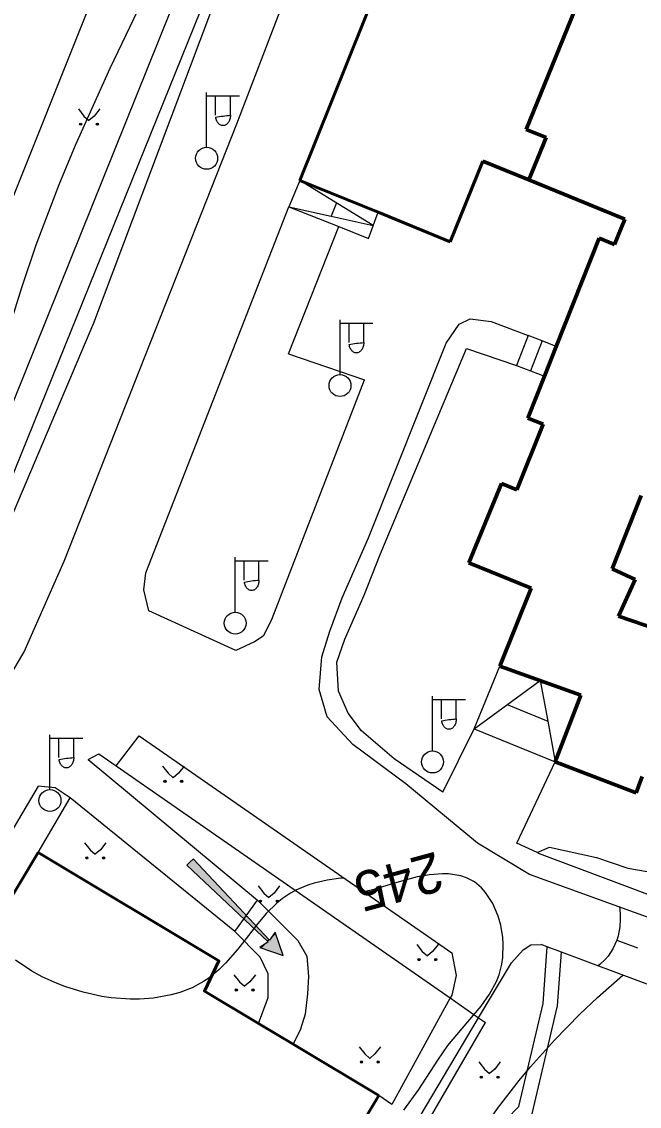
# Model space of a CAD drawing. Extents: x 1000 to 4000, y -5000 to -1000.
# Drawn here: x 1279.8 to 1336, y -4141.5 to -4042.7 of the extents above; entities that cross this region are included whole.
import ezdxf
from ezdxf.enums import TextEntityAlignment as Align

# ---------------------------------------------------------------- set-up
doc = ezdxf.new("R2010")
doc.units = 0
doc.header["$MEASUREMENT"] = 0
for name, color, linetype in [('СЛОЙ_11', 7, 'CONTINUOUS'), ('СЛОЙ_24', 7, 'CONTINUOUS'), ('СЛОЙ_3', 7, 'CONTINUOUS'), ('СЛОЙ_37', 7, 'CONTINUOUS'), ('СЛОЙ_41', 7, 'CONTINUOUS'), ('СЛОЙ_50', 7, 'CONTINUOUS'), ('СЛОЙ_6', 7, 'CONTINUOUS'), ('СЛОЙ_7', 7, 'CONTINUOUS')]:
    doc.layers.add(name, color=color, linetype=linetype)
doc.styles.add('STYLE-CHAR_FAST_FONT', font='CHAR_FAST_FONT.shx')

msp = doc.modelspace()

# ---------------------------------------------------------------- linework, layer by layer
at = {"layer": 'СЛОЙ_11', "color": 253, "linetype": 'Continuous', "lineweight": 0}
for points in [[(1285.821, -4109.898), (1286.793, -4109.358), (1288.381, -4110.461)], [(1288.381, -4110.461), (1318.802, -4131.61)], [(1318.802, -4131.61), (1321.39, -4133.408)], [(1255.005, -4166.234), (1295.993, -4173.678), (1298.687, -4172.986), (1300.622, -4170.706), (1322.015, -4133.843)], [(1321.39, -4133.408), (1322.015, -4133.843)]]:
    msp.add_lwpolyline(points, dxfattribs=at)
at = {"layer": 'СЛОЙ_24', "color": 253, "linetype": 'Continuous', "lineweight": 0}
for p, q in [((1304.069, -4072.923), (1311.002, -4075.297)), ((1285.821, -4109.898), (1301.258, -4122.691)), ((1281.253, -4118.357), (1284.174, -4113.387))]:
    msp.add_line(p, q, dxfattribs=at)
for points in [[(1302.178, -4027.988), (1301.629, -4027.801), (1271.234, -4102.931), (1272.113, -4103.575)], [(1298.388, -4029.051), (1271.87, -4094.879), (1267.93, -4104.606)], [(1276.47, -4106.024), (1279.984, -4100.086), (1283.628, -4091.821), (1299.359, -4051.972), (1307.562, -4030.575), (1306.939, -4030.124)], [(1289.059, -4033.328), (1261.179, -4103.149), (1253.711, -4100.037)], [(1291.086, -4092.882), (1304.111, -4059.527)], [(1304.069, -4072.923), (1308.642, -4061.34)], [(1367.308, -4133.853), (1366.386, -4134.216), (1365.536, -4134.234), (1364.296, -4134.216), (1362.88, -4133.88), (1360.01, -4132.657), (1326.035, -4120.363), (1321.294, -4117.52), (1314.751, -4112.107), (1309.917, -4108.516), (1307.59, -4105.996), (1306.868, -4103.507), (1307.109, -4100.536), (1307.831, -4098.208), (1308.954, -4095.158), (1311.362, -4089.699), (1318.424, -4071.956), (1319.609, -4070.23), (1320.612, -4069.749), (1322.538, -4069.99), (1325.89, -4071.251)], [(1318.126, -4112.849), (1313.691, -4109.815), (1310.72, -4107.28), (1309.516, -4105.674), (1308.633, -4103.667), (1308.473, -4101.018), (1309.195, -4098.931), (1310.961, -4094.917), (1312.405, -4091.224), (1320.27, -4072.438), (1324.831, -4073.979)], [(1302.576, -4097.053), (1311.002, -4075.297)], [(1302.576, -4097.053), (1301.773, -4098.659), (1300.96, -4099.159), (1299.285, -4099.943), (1291.34, -4096.331), (1290.898, -4094.431), (1291.086, -4092.882)], [(1378.294, -4104.551), (1367.597, -4131.6), (1366.88, -4132.317), (1365.787, -4132.59), (1364.717, -4132.59), (1362.939, -4131.998), (1326.937, -4118.494), (1326.726, -4118.368)], [(1318.126, -4112.849), (1320.98, -4107.081)], [(1288.381, -4110.461), (1290.481, -4107.719), (1318.942, -4127.485), (1319.357, -4129.558), (1318.942, -4131.355), (1318.802, -4131.61)], [(1324.881, -4117.508), (1328.36, -4110.093)], [(1284.174, -4113.387), (1282.818, -4112.464), (1281.277, -4112.322), (1259.222, -4149.632), (1254.586, -4157.227), (1255.146, -4158.266), (1256.424, -4158.746), (1257.383, -4158.426), (1261.106, -4152.021)], [(1299.18, -4125.569), (1284.174, -4113.387)], [(1326.726, -4118.368), (1324.881, -4117.508)], [(1316.396, -4190.939), (1303.911, -4183.163), (1302.61, -4174.754), (1318.448, -4148.27), (1325.062, -4141.488), (1327.27, -4132.124), (1327.643, -4126.948)], [(1321.39, -4133.408), (1323.732, -4129.461), (1324.386, -4128.408), (1325.439, -4127.234), (1326.148, -4126.784), (1327.1, -4126.744)], [(1327.643, -4126.948), (1327.1, -4126.744)], [(1328.939, -4127.434), (1327.643, -4126.948)], [(1310.99, -4186.007), (1305.131, -4182.358), (1303.996, -4175.024), (1319.507, -4149.085), (1326.27, -4142.151), (1328.587, -4132.325), (1328.939, -4127.434)], [(1331.858, -4128.529), (1328.939, -4127.434)], [(1337.97, -4130.822), (1331.858, -4128.529)], [(1318.802, -4131.61), (1313.485, -4141.307), (1312.3, -4140.505)], [(1299.629, -4170.075), (1321.39, -4133.408)]]:
    msp.add_lwpolyline(points, dxfattribs=at)
at = {"layer": 'СЛОЙ_3', "color": 253, "linetype": 'Continuous', "lineweight": 0}
for p, q in [((1296.613, -4054.118), (1296.613, -4049.118)), ((1296.613, -4052.118), (1296.613, -4049.118)), ((1296.613, -4049.432), (1299.613, -4049.432)), ((1297.434, -4051.2), (1297.434, -4049.432)), ((1298.776, -4051.2), (1298.776, -4049.432)), ((1308.762, -4074.821), (1308.762, -4069.821)), ((1308.762, -4072.821), (1308.762, -4069.821)), ((1308.762, -4070.135), (1311.762, -4070.135)), ((1309.583, -4071.903), (1309.583, -4070.135)), ((1310.925, -4071.903), (1310.925, -4070.135)), ((1299.216, -4096.464), (1299.216, -4091.464)), ((1299.216, -4094.464), (1299.216, -4091.464)), ((1299.216, -4091.778), (1302.216, -4091.778)), ((1300.037, -4093.546), (1300.037, -4091.778)), ((1301.379, -4093.546), (1301.379, -4091.778)), ((1317.191, -4109.107), (1317.191, -4104.107)), ((1317.191, -4107.107), (1317.191, -4104.107)), ((1317.191, -4104.421), (1320.191, -4104.421)), ((1318.012, -4106.189), (1318.012, -4104.421)), ((1319.354, -4106.189), (1319.354, -4104.421)), ((1282.341, -4112.625), (1282.341, -4107.625)), ((1282.341, -4110.625), (1282.341, -4107.625)), ((1282.341, -4107.939), (1285.341, -4107.939)), ((1283.162, -4109.707), (1283.162, -4107.939)), ((1284.504, -4109.707), (1284.504, -4107.939))]:
    msp.add_line(p, q, dxfattribs=at)
for points in [[(1298.776, -4051.2, -0.035191), (1298.763, -4051.384, -0.036545), (1298.725, -4051.561, -0.03934), (1298.663, -4051.724, -0.0437), (1298.58, -4051.867, -0.049642), (1298.478, -4051.984, -0.056748), (1298.362, -4052.071, -0.0637), (1298.236, -4052.125, -0.068204), (1298.105, -4052.143, -0.068204), (1297.974, -4052.125, -0.0637), (1297.848, -4052.071, -0.056748), (1297.732, -4051.984, -0.049642), (1297.63, -4051.867, -0.0437), (1297.547, -4051.724, -0.03934), (1297.485, -4051.561, -0.036545), (1297.447, -4051.384, -0.035191)], [(1310.925, -4071.903, -0.035191), (1310.912, -4072.087, -0.036545), (1310.874, -4072.264, -0.03934), (1310.812, -4072.427, -0.0437), (1310.729, -4072.57, -0.049642), (1310.627, -4072.687, -0.056748), (1310.511, -4072.774, -0.0637), (1310.385, -4072.828, -0.068204), (1310.254, -4072.846, -0.068204), (1310.123, -4072.828, -0.0637), (1309.997, -4072.774, -0.056748), (1309.881, -4072.687, -0.049642), (1309.779, -4072.57, -0.0437), (1309.696, -4072.427, -0.03934), (1309.634, -4072.264, -0.036545), (1309.596, -4072.087, -0.035191)], [(1301.379, -4093.546, -0.035191), (1301.366, -4093.73, -0.036545), (1301.328, -4093.907, -0.03934), (1301.266, -4094.07, -0.0437), (1301.183, -4094.213, -0.049642), (1301.081, -4094.33, -0.056748), (1300.965, -4094.417, -0.0637), (1300.839, -4094.471, -0.068204), (1300.708, -4094.489, -0.068204), (1300.577, -4094.471, -0.0637), (1300.451, -4094.417, -0.056748), (1300.335, -4094.33, -0.049642), (1300.233, -4094.213, -0.0437), (1300.15, -4094.07, -0.03934), (1300.088, -4093.907, -0.036545), (1300.05, -4093.73, -0.035191)], [(1319.354, -4106.189, -0.035191), (1319.341, -4106.373, -0.036545), (1319.303, -4106.55, -0.03934), (1319.241, -4106.713, -0.0437), (1319.158, -4106.856, -0.049642), (1319.056, -4106.973, -0.056748), (1318.94, -4107.06, -0.0637), (1318.814, -4107.114, -0.068204), (1318.683, -4107.132, -0.068204), (1318.552, -4107.114, -0.0637), (1318.426, -4107.06, -0.056748), (1318.31, -4106.973, -0.049642), (1318.208, -4106.856, -0.0437), (1318.125, -4106.713, -0.03934), (1318.063, -4106.55, -0.036545), (1318.025, -4106.373, -0.035191)], [(1284.504, -4109.707, -0.035191), (1284.491, -4109.891, -0.036545), (1284.453, -4110.068, -0.03934), (1284.391, -4110.231, -0.0437), (1284.308, -4110.374, -0.049642), (1284.206, -4110.491, -0.056748), (1284.09, -4110.578, -0.0637), (1283.964, -4110.632, -0.068204), (1283.833, -4110.65, -0.068204), (1283.702, -4110.632, -0.0637), (1283.576, -4110.578, -0.056748), (1283.46, -4110.491, -0.049642), (1283.358, -4110.374, -0.0437), (1283.275, -4110.231, -0.03934), (1283.213, -4110.068, -0.036545), (1283.175, -4109.891, -0.035191)]]:
    msp.add_lwpolyline(points, format="xyb", close=True, dxfattribs=at)
for centre in [(1296.613, -4055.118), (1308.762, -4075.821), (1299.216, -4097.464), (1317.191, -4110.107), (1282.341, -4113.625)]:
    msp.add_circle(centre, 1, dxfattribs=at)
at = {"layer": 'СЛОЙ_37', "color": 253, "linetype": 'Continuous', "lineweight": 0}
for points in [[(1272.113, -4103.575), (1286.33, -4070.12), (1302.178, -4027.988)], [(1326.726, -4118.368), (1327.838, -4117.865), (1332.129, -4118.818), (1334.989, -4119.771), (1337.611, -4120.248), (1360.015, -4128.826), (1361.683, -4129.064), (1362.637, -4128.826), (1363.113, -4128.587), (1363.828, -4127.872), (1365.02, -4125.738), (1365.923, -4123.985)]]:
    msp.add_lwpolyline(points, dxfattribs=at)
at = {"layer": 'СЛОЙ_41', "color": 253, "linetype": 'Continuous', "lineweight": 0}
for p, q in [((1284.926, -4050.627), (1285.436, -4051.277)), ((1286.876, -4050.627), (1286.366, -4051.277)), ((1285.436, -4051.277), (1285.896, -4051.687)), ((1286.366, -4051.277), (1285.896, -4051.687)), ((1292.606, -4110.484), (1293.116, -4111.134)), ((1293.116, -4111.134), (1293.576, -4111.544)), ((1294.046, -4111.134), (1293.576, -4111.544)), ((1294.556, -4110.484), (1294.046, -4111.134)), ((1285.491, -4117.465), (1286.001, -4118.115)), ((1286.001, -4118.115), (1286.461, -4118.525)), ((1286.931, -4118.115), (1286.461, -4118.525)), ((1287.441, -4117.465), (1286.931, -4118.115)), ((1301.311, -4121.404), (1301.821, -4122.054)), ((1301.821, -4122.054), (1302.281, -4122.464)), ((1302.751, -4122.054), (1302.281, -4122.464)), ((1303.261, -4121.404), (1302.751, -4122.054)), ((1315.749, -4126.726), (1316.259, -4127.376)), ((1317.699, -4126.726), (1317.189, -4127.376)), ((1316.259, -4127.376), (1316.719, -4127.786)), ((1317.189, -4127.376), (1316.719, -4127.786)), ((1299.1, -4129.49), (1299.61, -4130.14)), ((1301.05, -4129.49), (1300.54, -4130.14)), ((1299.61, -4130.14), (1300.07, -4130.55)), ((1300.54, -4130.14), (1300.07, -4130.55)), ((1310.499, -4136.056), (1311.009, -4136.706)), ((1311.009, -4136.706), (1311.469, -4137.116)), ((1311.939, -4136.706), (1311.469, -4137.116)), ((1312.449, -4136.056), (1311.939, -4136.706)), ((1321.414, -4137.438), (1321.924, -4138.088)), ((1323.364, -4137.438), (1322.854, -4138.088)), ((1321.924, -4138.088), (1322.384, -4138.498)), ((1322.854, -4138.088), (1322.384, -4138.498))]:
    msp.add_line(p, q, dxfattribs=at)
for centre in [(1285.14, -4052.015), (1286.661, -4052.015), (1292.82, -4111.872), (1294.341, -4111.872), (1285.705, -4118.853), (1287.226, -4118.853), (1301.525, -4122.792), (1303.046, -4122.792), (1315.963, -4128.114), (1317.484, -4128.114), (1299.314, -4130.878), (1300.835, -4130.878), (1310.713, -4137.444), (1312.234, -4137.444), (1321.628, -4138.826), (1323.149, -4138.826)]:
    msp.add_circle(centre, 0.0976, dxfattribs=at)
for points in [[(1285.044, -4052.034), (1285.042, -4052.015), (1285.044, -4051.996)], [(1285.049, -4052.052), (1285.044, -4051.996), (1285.049, -4051.978)], [(1285.044, -4052.034), (1285.044, -4051.996), (1285.049, -4052.052)], [(1285.058, -4052.069), (1285.049, -4051.978), (1285.058, -4051.961)], [(1285.049, -4052.052), (1285.049, -4051.978), (1285.058, -4052.069)], [(1285.071, -4052.084), (1285.058, -4051.961), (1285.071, -4051.946)], [(1285.058, -4052.069), (1285.058, -4051.961), (1285.071, -4052.084)], [(1285.085, -4052.096), (1285.071, -4051.946), (1285.085, -4051.934)], [(1285.071, -4052.084), (1285.071, -4051.946), (1285.085, -4052.096)], [(1285.102, -4052.105), (1285.085, -4051.934), (1285.102, -4051.925)], [(1285.085, -4052.096), (1285.085, -4051.934), (1285.102, -4052.105)], [(1285.121, -4052.111), (1285.102, -4051.925), (1285.121, -4051.919)], [(1285.102, -4052.105), (1285.102, -4051.925), (1285.121, -4052.111)], [(1285.14, -4052.113), (1285.121, -4051.919), (1285.14, -4051.917)], [(1285.121, -4052.111), (1285.121, -4051.919), (1285.14, -4052.113)], [(1286.565, -4052.034), (1286.563, -4052.015), (1286.565, -4051.996)], [(1286.57, -4052.052), (1286.565, -4051.996), (1286.57, -4051.978)], [(1286.565, -4052.034), (1286.565, -4051.996), (1286.57, -4052.052)], [(1286.579, -4052.069), (1286.57, -4051.978), (1286.579, -4051.961)], [(1286.57, -4052.052), (1286.57, -4051.978), (1286.579, -4052.069)], [(1286.592, -4052.084), (1286.579, -4051.961), (1286.592, -4051.946)], [(1286.579, -4052.069), (1286.579, -4051.961), (1286.592, -4052.084)], [(1286.606, -4052.096), (1286.592, -4051.946), (1286.606, -4051.934)], [(1286.592, -4052.084), (1286.592, -4051.946), (1286.606, -4052.096)], [(1286.623, -4052.105), (1286.606, -4051.934), (1286.623, -4051.925)], [(1286.606, -4052.096), (1286.606, -4051.934), (1286.623, -4052.105)], [(1286.642, -4052.111), (1286.623, -4051.925), (1286.642, -4051.919)], [(1286.623, -4052.105), (1286.623, -4051.925), (1286.642, -4052.111)], [(1286.661, -4052.113), (1286.642, -4051.919), (1286.661, -4051.917)], [(1286.642, -4052.111), (1286.642, -4051.919), (1286.661, -4052.113)], [(1292.724, -4111.891), (1292.722, -4111.872), (1292.724, -4111.853)], [(1292.729, -4111.909), (1292.724, -4111.853), (1292.729, -4111.835)], [(1292.724, -4111.891), (1292.724, -4111.853), (1292.729, -4111.909)], [(1292.738, -4111.926), (1292.729, -4111.835), (1292.738, -4111.818)], [(1292.729, -4111.909), (1292.729, -4111.835), (1292.738, -4111.926)], [(1292.751, -4111.941), (1292.738, -4111.818), (1292.751, -4111.803)], [(1292.738, -4111.926), (1292.738, -4111.818), (1292.751, -4111.941)], [(1292.765, -4111.953), (1292.751, -4111.803), (1292.765, -4111.791)], [(1292.751, -4111.941), (1292.751, -4111.803), (1292.765, -4111.953)], [(1292.782, -4111.962), (1292.765, -4111.791), (1292.782, -4111.782)], [(1292.765, -4111.953), (1292.765, -4111.791), (1292.782, -4111.962)], [(1292.801, -4111.968), (1292.782, -4111.782), (1292.801, -4111.776)], [(1292.782, -4111.962), (1292.782, -4111.782), (1292.801, -4111.968)], [(1292.82, -4111.97), (1292.801, -4111.776), (1292.82, -4111.774)], [(1292.801, -4111.968), (1292.801, -4111.776), (1292.82, -4111.97)], [(1294.245, -4111.891), (1294.243, -4111.872), (1294.245, -4111.853)], [(1294.25, -4111.909), (1294.245, -4111.853), (1294.25, -4111.835)], [(1294.245, -4111.891), (1294.245, -4111.853), (1294.25, -4111.909)], [(1294.259, -4111.926), (1294.25, -4111.835), (1294.259, -4111.818)], [(1294.25, -4111.909), (1294.25, -4111.835), (1294.259, -4111.926)], [(1294.272, -4111.941), (1294.259, -4111.818), (1294.272, -4111.803)], [(1294.259, -4111.926), (1294.259, -4111.818), (1294.272, -4111.941)], [(1294.286, -4111.953), (1294.272, -4111.803), (1294.286, -4111.791)], [(1294.272, -4111.941), (1294.272, -4111.803), (1294.286, -4111.953)], [(1294.303, -4111.962), (1294.286, -4111.791), (1294.303, -4111.782)], [(1294.286, -4111.953), (1294.286, -4111.791), (1294.303, -4111.962)], [(1294.322, -4111.968), (1294.303, -4111.782), (1294.322, -4111.776)], [(1294.303, -4111.962), (1294.303, -4111.782), (1294.322, -4111.968)], [(1294.341, -4111.97), (1294.322, -4111.776), (1294.341, -4111.774)], [(1294.322, -4111.968), (1294.322, -4111.776), (1294.341, -4111.97)], [(1285.609, -4118.872), (1285.607, -4118.853), (1285.609, -4118.834)], [(1285.614, -4118.89), (1285.609, -4118.834), (1285.614, -4118.816)], [(1285.609, -4118.872), (1285.609, -4118.834), (1285.614, -4118.89)], [(1285.623, -4118.907), (1285.614, -4118.816), (1285.623, -4118.799)], [(1285.614, -4118.89), (1285.614, -4118.816), (1285.623, -4118.907)], [(1285.636, -4118.922), (1285.623, -4118.799), (1285.636, -4118.784)], [(1285.623, -4118.907), (1285.623, -4118.799), (1285.636, -4118.922)], [(1285.65, -4118.934), (1285.636, -4118.784), (1285.65, -4118.772)], [(1285.636, -4118.922), (1285.636, -4118.784), (1285.65, -4118.934)], [(1285.667, -4118.943), (1285.65, -4118.772), (1285.667, -4118.763)], [(1285.65, -4118.934), (1285.65, -4118.772), (1285.667, -4118.943)], [(1285.686, -4118.949), (1285.667, -4118.763), (1285.686, -4118.757)], [(1285.667, -4118.943), (1285.667, -4118.763), (1285.686, -4118.949)], [(1285.705, -4118.951), (1285.686, -4118.757), (1285.705, -4118.755)], [(1285.686, -4118.949), (1285.686, -4118.757), (1285.705, -4118.951)], [(1287.13, -4118.872), (1287.128, -4118.853), (1287.13, -4118.834)], [(1287.135, -4118.89), (1287.13, -4118.834), (1287.135, -4118.816)], [(1287.13, -4118.872), (1287.13, -4118.834), (1287.135, -4118.89)], [(1287.144, -4118.907), (1287.135, -4118.816), (1287.144, -4118.799)], [(1287.135, -4118.89), (1287.135, -4118.816), (1287.144, -4118.907)], [(1287.157, -4118.922), (1287.144, -4118.799), (1287.157, -4118.784)], [(1287.144, -4118.907), (1287.144, -4118.799), (1287.157, -4118.922)], [(1287.171, -4118.934), (1287.157, -4118.784), (1287.171, -4118.772)], [(1287.157, -4118.922), (1287.157, -4118.784), (1287.171, -4118.934)], [(1287.188, -4118.943), (1287.171, -4118.772), (1287.188, -4118.763)], [(1287.171, -4118.934), (1287.171, -4118.772), (1287.188, -4118.943)], [(1287.207, -4118.949), (1287.188, -4118.763), (1287.207, -4118.757)], [(1287.188, -4118.943), (1287.188, -4118.763), (1287.207, -4118.949)], [(1287.226, -4118.951), (1287.207, -4118.757), (1287.226, -4118.755)], [(1287.207, -4118.949), (1287.207, -4118.757), (1287.226, -4118.951)], [(1301.429, -4122.811), (1301.427, -4122.792), (1301.429, -4122.773)], [(1301.434, -4122.829), (1301.429, -4122.773), (1301.434, -4122.755)], [(1301.429, -4122.811), (1301.429, -4122.773), (1301.434, -4122.829)], [(1301.443, -4122.846), (1301.434, -4122.755), (1301.443, -4122.738)], [(1301.434, -4122.829), (1301.434, -4122.755), (1301.443, -4122.846)], [(1301.456, -4122.861), (1301.443, -4122.738), (1301.456, -4122.723)], [(1301.443, -4122.846), (1301.443, -4122.738), (1301.456, -4122.861)], [(1301.47, -4122.873), (1301.456, -4122.723), (1301.47, -4122.711)], [(1301.456, -4122.861), (1301.456, -4122.723), (1301.47, -4122.873)], [(1301.487, -4122.882), (1301.47, -4122.711), (1301.487, -4122.702)], [(1301.47, -4122.873), (1301.47, -4122.711), (1301.487, -4122.882)], [(1301.506, -4122.888), (1301.487, -4122.702), (1301.506, -4122.696)], [(1301.487, -4122.882), (1301.487, -4122.702), (1301.506, -4122.888)], [(1301.525, -4122.89), (1301.506, -4122.696), (1301.525, -4122.694)], [(1301.506, -4122.888), (1301.506, -4122.696), (1301.525, -4122.89)], [(1302.95, -4122.811), (1302.948, -4122.792), (1302.95, -4122.773)], [(1302.955, -4122.829), (1302.95, -4122.773), (1302.955, -4122.755)], [(1302.95, -4122.811), (1302.95, -4122.773), (1302.955, -4122.829)], [(1302.964, -4122.846), (1302.955, -4122.755), (1302.964, -4122.738)], [(1302.955, -4122.829), (1302.955, -4122.755), (1302.964, -4122.846)], [(1302.977, -4122.861), (1302.964, -4122.738), (1302.977, -4122.723)], [(1302.964, -4122.846), (1302.964, -4122.738), (1302.977, -4122.861)], [(1302.991, -4122.873), (1302.977, -4122.723), (1302.991, -4122.711)], [(1302.977, -4122.861), (1302.977, -4122.723), (1302.991, -4122.873)], [(1303.008, -4122.882), (1302.991, -4122.711), (1303.008, -4122.702)], [(1302.991, -4122.873), (1302.991, -4122.711), (1303.008, -4122.882)], [(1303.027, -4122.888), (1303.008, -4122.702), (1303.027, -4122.696)], [(1303.008, -4122.882), (1303.008, -4122.702), (1303.027, -4122.888)], [(1303.046, -4122.89), (1303.027, -4122.696), (1303.046, -4122.694)], [(1303.027, -4122.888), (1303.027, -4122.696), (1303.046, -4122.89)], [(1315.872, -4128.151), (1315.867, -4128.095), (1315.872, -4128.077)], [(1315.881, -4128.168), (1315.872, -4128.077), (1315.881, -4128.06)], [(1315.872, -4128.151), (1315.872, -4128.077), (1315.881, -4128.168)], [(1315.894, -4128.183), (1315.881, -4128.06), (1315.894, -4128.045)], [(1315.881, -4128.168), (1315.881, -4128.06), (1315.894, -4128.183)], [(1315.908, -4128.195), (1315.894, -4128.045), (1315.908, -4128.033)], [(1315.894, -4128.183), (1315.894, -4128.045), (1315.908, -4128.195)], [(1315.925, -4128.204), (1315.908, -4128.033), (1315.925, -4128.024)], [(1315.908, -4128.195), (1315.908, -4128.033), (1315.925, -4128.204)], [(1315.944, -4128.21), (1315.925, -4128.024), (1315.944, -4128.018)], [(1315.925, -4128.204), (1315.925, -4128.024), (1315.944, -4128.21)], [(1315.963, -4128.212), (1315.944, -4128.018), (1315.963, -4128.016)], [(1315.944, -4128.21), (1315.944, -4128.018), (1315.963, -4128.212)], [(1317.393, -4128.151), (1317.388, -4128.095), (1317.393, -4128.077)], [(1317.402, -4128.168), (1317.393, -4128.077), (1317.402, -4128.06)], [(1317.393, -4128.151), (1317.393, -4128.077), (1317.402, -4128.168)], [(1317.415, -4128.183), (1317.402, -4128.06), (1317.415, -4128.045)], [(1317.402, -4128.168), (1317.402, -4128.06), (1317.415, -4128.183)], [(1317.429, -4128.195), (1317.415, -4128.045), (1317.429, -4128.033)], [(1317.415, -4128.183), (1317.415, -4128.045), (1317.429, -4128.195)], [(1317.446, -4128.204), (1317.429, -4128.033), (1317.446, -4128.024)], [(1317.429, -4128.195), (1317.429, -4128.033), (1317.446, -4128.204)], [(1317.465, -4128.21), (1317.446, -4128.024), (1317.465, -4128.018)], [(1317.446, -4128.204), (1317.446, -4128.024), (1317.465, -4128.21)], [(1317.484, -4128.212), (1317.465, -4128.018), (1317.484, -4128.016)], [(1317.465, -4128.21), (1317.465, -4128.018), (1317.484, -4128.212)], [(1315.867, -4128.133), (1315.865, -4128.114), (1315.867, -4128.095)], [(1315.867, -4128.133), (1315.867, -4128.095), (1315.872, -4128.151)], [(1317.388, -4128.133), (1317.386, -4128.114), (1317.388, -4128.095)], [(1317.388, -4128.133), (1317.388, -4128.095), (1317.393, -4128.151)], [(1299.218, -4130.897), (1299.216, -4130.878), (1299.218, -4130.859)], [(1299.223, -4130.915), (1299.218, -4130.859), (1299.223, -4130.841)], [(1299.218, -4130.897), (1299.218, -4130.859), (1299.223, -4130.915)], [(1299.232, -4130.932), (1299.223, -4130.841), (1299.232, -4130.824)], [(1299.223, -4130.915), (1299.223, -4130.841), (1299.232, -4130.932)], [(1299.245, -4130.947), (1299.232, -4130.824), (1299.245, -4130.809)], [(1299.232, -4130.932), (1299.232, -4130.824), (1299.245, -4130.947)], [(1299.259, -4130.959), (1299.245, -4130.809), (1299.259, -4130.797)], [(1299.245, -4130.947), (1299.245, -4130.809), (1299.259, -4130.959)], [(1299.276, -4130.968), (1299.259, -4130.797), (1299.276, -4130.788)], [(1299.259, -4130.959), (1299.259, -4130.797), (1299.276, -4130.968)], [(1299.295, -4130.974), (1299.276, -4130.788), (1299.295, -4130.782)], [(1299.276, -4130.968), (1299.276, -4130.788), (1299.295, -4130.974)], [(1299.314, -4130.976), (1299.295, -4130.782), (1299.314, -4130.78)], [(1299.295, -4130.974), (1299.295, -4130.782), (1299.314, -4130.976)], [(1300.739, -4130.897), (1300.737, -4130.878), (1300.739, -4130.859)], [(1300.744, -4130.915), (1300.739, -4130.859), (1300.744, -4130.841)], [(1300.739, -4130.897), (1300.739, -4130.859), (1300.744, -4130.915)], [(1300.753, -4130.932), (1300.744, -4130.841), (1300.753, -4130.824)], [(1300.744, -4130.915), (1300.744, -4130.841), (1300.753, -4130.932)], [(1300.766, -4130.947), (1300.753, -4130.824), (1300.766, -4130.809)], [(1300.753, -4130.932), (1300.753, -4130.824), (1300.766, -4130.947)], [(1300.78, -4130.959), (1300.766, -4130.809), (1300.78, -4130.797)], [(1300.766, -4130.947), (1300.766, -4130.809), (1300.78, -4130.959)], [(1300.797, -4130.968), (1300.78, -4130.797), (1300.797, -4130.788)], [(1300.78, -4130.959), (1300.78, -4130.797), (1300.797, -4130.968)], [(1300.816, -4130.974), (1300.797, -4130.788), (1300.816, -4130.782)], [(1300.797, -4130.968), (1300.797, -4130.788), (1300.816, -4130.974)], [(1300.835, -4130.976), (1300.816, -4130.782), (1300.835, -4130.78)], [(1300.816, -4130.974), (1300.816, -4130.782), (1300.835, -4130.976)], [(1310.617, -4137.463), (1310.615, -4137.444), (1310.617, -4137.425)], [(1310.622, -4137.481), (1310.617, -4137.425), (1310.622, -4137.407)], [(1310.617, -4137.463), (1310.617, -4137.425), (1310.622, -4137.481)], [(1310.631, -4137.498), (1310.622, -4137.407), (1310.631, -4137.39)], [(1310.622, -4137.481), (1310.622, -4137.407), (1310.631, -4137.498)], [(1310.644, -4137.513), (1310.631, -4137.39), (1310.644, -4137.375)], [(1310.631, -4137.498), (1310.631, -4137.39), (1310.644, -4137.513)], [(1310.658, -4137.525), (1310.644, -4137.375), (1310.658, -4137.363)], [(1310.644, -4137.513), (1310.644, -4137.375), (1310.658, -4137.525)], [(1310.675, -4137.534), (1310.658, -4137.363), (1310.675, -4137.354)], [(1310.658, -4137.525), (1310.658, -4137.363), (1310.675, -4137.534)], [(1310.694, -4137.54), (1310.675, -4137.354), (1310.694, -4137.348)], [(1310.675, -4137.534), (1310.675, -4137.354), (1310.694, -4137.54)], [(1310.713, -4137.542), (1310.694, -4137.348), (1310.713, -4137.346)], [(1310.694, -4137.54), (1310.694, -4137.348), (1310.713, -4137.542)], [(1312.138, -4137.463), (1312.136, -4137.444), (1312.138, -4137.425)], [(1312.143, -4137.481), (1312.138, -4137.425), (1312.143, -4137.407)], [(1312.138, -4137.463), (1312.138, -4137.425), (1312.143, -4137.481)], [(1312.152, -4137.498), (1312.143, -4137.407), (1312.152, -4137.39)], [(1312.143, -4137.481), (1312.143, -4137.407), (1312.152, -4137.498)], [(1312.165, -4137.513), (1312.152, -4137.39), (1312.165, -4137.375)], [(1312.152, -4137.498), (1312.152, -4137.39), (1312.165, -4137.513)], [(1312.179, -4137.525), (1312.165, -4137.375), (1312.179, -4137.363)], [(1312.165, -4137.513), (1312.165, -4137.375), (1312.179, -4137.525)], [(1312.196, -4137.534), (1312.179, -4137.363), (1312.196, -4137.354)], [(1312.179, -4137.525), (1312.179, -4137.363), (1312.196, -4137.534)], [(1312.215, -4137.54), (1312.196, -4137.354), (1312.215, -4137.348)], [(1312.196, -4137.534), (1312.196, -4137.354), (1312.215, -4137.54)], [(1312.234, -4137.542), (1312.215, -4137.348), (1312.234, -4137.346)], [(1312.215, -4137.54), (1312.215, -4137.348), (1312.234, -4137.542)], [(1321.532, -4138.845), (1321.53, -4138.826), (1321.532, -4138.807)], [(1321.537, -4138.863), (1321.532, -4138.807), (1321.537, -4138.789)], [(1321.532, -4138.845), (1321.532, -4138.807), (1321.537, -4138.863)], [(1321.546, -4138.88), (1321.537, -4138.789), (1321.546, -4138.772)], [(1321.537, -4138.863), (1321.537, -4138.789), (1321.546, -4138.88)], [(1321.559, -4138.895), (1321.546, -4138.772), (1321.559, -4138.757)], [(1321.546, -4138.88), (1321.546, -4138.772), (1321.559, -4138.895)], [(1321.573, -4138.907), (1321.559, -4138.757), (1321.573, -4138.745)], [(1321.559, -4138.895), (1321.559, -4138.757), (1321.573, -4138.907)], [(1321.59, -4138.916), (1321.573, -4138.745), (1321.59, -4138.736)], [(1321.573, -4138.907), (1321.573, -4138.745), (1321.59, -4138.916)], [(1321.609, -4138.922), (1321.59, -4138.736), (1321.609, -4138.73)], [(1321.59, -4138.916), (1321.59, -4138.736), (1321.609, -4138.922)], [(1321.628, -4138.924), (1321.609, -4138.73), (1321.628, -4138.728)], [(1321.609, -4138.922), (1321.609, -4138.73), (1321.628, -4138.924)], [(1323.053, -4138.845), (1323.051, -4138.826), (1323.053, -4138.807)], [(1323.058, -4138.863), (1323.053, -4138.807), (1323.058, -4138.789)], [(1323.053, -4138.845), (1323.053, -4138.807), (1323.058, -4138.863)], [(1323.067, -4138.88), (1323.058, -4138.789), (1323.067, -4138.772)], [(1323.058, -4138.863), (1323.058, -4138.789), (1323.067, -4138.88)], [(1323.08, -4138.895), (1323.067, -4138.772), (1323.08, -4138.757)], [(1323.067, -4138.88), (1323.067, -4138.772), (1323.08, -4138.895)], [(1323.094, -4138.907), (1323.08, -4138.757), (1323.094, -4138.745)], [(1323.08, -4138.895), (1323.08, -4138.757), (1323.094, -4138.907)], [(1323.111, -4138.916), (1323.094, -4138.745), (1323.111, -4138.736)], [(1323.094, -4138.907), (1323.094, -4138.745), (1323.111, -4138.916)], [(1323.13, -4138.922), (1323.111, -4138.736), (1323.13, -4138.73)], [(1323.111, -4138.916), (1323.111, -4138.736), (1323.13, -4138.922)], [(1323.149, -4138.924), (1323.13, -4138.73), (1323.149, -4138.728)], [(1323.13, -4138.922), (1323.13, -4138.73), (1323.149, -4138.924)]]:
    msp.add_solid(points, dxfattribs=at)
at = {"layer": 'СЛОЙ_41', "color": 253, "linetype": 'Continuous', "lineweight": 0, "extrusion": (0, 0, -1)}
for points in [[(-1285.14, -4052.113), (-1285.14, -4051.917), (-1285.159, -4052.111)], [(-1285.159, -4052.111), (-1285.14, -4051.917), (-1285.159, -4051.919)], [(-1285.159, -4052.111), (-1285.159, -4051.919), (-1285.177, -4052.105)], [(-1285.177, -4052.105), (-1285.159, -4051.919), (-1285.177, -4051.925)], [(-1285.177, -4052.105), (-1285.177, -4051.925), (-1285.194, -4052.096)], [(-1285.194, -4052.096), (-1285.177, -4051.925), (-1285.194, -4051.934)], [(-1285.194, -4052.096), (-1285.194, -4051.934), (-1285.209, -4052.084)], [(-1285.209, -4052.084), (-1285.194, -4051.934), (-1285.209, -4051.946)], [(-1285.209, -4052.084), (-1285.209, -4051.946), (-1285.221, -4052.069)], [(-1285.221, -4052.069), (-1285.209, -4051.946), (-1285.221, -4051.961)], [(-1285.221, -4052.069), (-1285.221, -4051.961), (-1285.23, -4052.052)], [(-1285.23, -4052.052), (-1285.221, -4051.961), (-1285.23, -4051.978)], [(-1285.23, -4052.052), (-1285.23, -4051.978), (-1285.235, -4052.034)], [(-1285.235, -4052.034), (-1285.23, -4051.978), (-1285.235, -4051.996)], [(-1285.235, -4052.034), (-1285.235, -4051.996), (-1285.237, -4052.015)], [(-1286.661, -4052.113), (-1286.661, -4051.917), (-1286.68, -4052.111)], [(-1286.68, -4052.111), (-1286.661, -4051.917), (-1286.68, -4051.919)], [(-1286.68, -4052.111), (-1286.68, -4051.919), (-1286.698, -4052.105)], [(-1286.698, -4052.105), (-1286.68, -4051.919), (-1286.698, -4051.925)], [(-1286.698, -4052.105), (-1286.698, -4051.925), (-1286.715, -4052.096)], [(-1286.715, -4052.096), (-1286.698, -4051.925), (-1286.715, -4051.934)], [(-1286.715, -4052.096), (-1286.715, -4051.934), (-1286.73, -4052.084)], [(-1286.73, -4052.084), (-1286.715, -4051.934), (-1286.73, -4051.946)], [(-1286.73, -4052.084), (-1286.73, -4051.946), (-1286.742, -4052.069)], [(-1286.742, -4052.069), (-1286.73, -4051.946), (-1286.742, -4051.961)], [(-1286.742, -4052.069), (-1286.742, -4051.961), (-1286.751, -4052.052)], [(-1286.751, -4052.052), (-1286.742, -4051.961), (-1286.751, -4051.978)], [(-1286.751, -4052.052), (-1286.751, -4051.978), (-1286.756, -4052.034)], [(-1286.756, -4052.034), (-1286.751, -4051.978), (-1286.756, -4051.996)], [(-1286.756, -4052.034), (-1286.756, -4051.996), (-1286.758, -4052.015)], [(-1292.82, -4111.97), (-1292.82, -4111.774), (-1292.839, -4111.968)], [(-1292.839, -4111.968), (-1292.82, -4111.774), (-1292.839, -4111.776)], [(-1292.839, -4111.968), (-1292.839, -4111.776), (-1292.857, -4111.962)], [(-1292.857, -4111.962), (-1292.839, -4111.776), (-1292.857, -4111.782)], [(-1292.857, -4111.962), (-1292.857, -4111.782), (-1292.874, -4111.953)], [(-1292.874, -4111.953), (-1292.857, -4111.782), (-1292.874, -4111.791)], [(-1292.874, -4111.953), (-1292.874, -4111.791), (-1292.889, -4111.941)], [(-1292.889, -4111.941), (-1292.874, -4111.791), (-1292.889, -4111.803)], [(-1292.889, -4111.941), (-1292.889, -4111.803), (-1292.901, -4111.926)], [(-1292.901, -4111.926), (-1292.889, -4111.803), (-1292.901, -4111.818)], [(-1292.901, -4111.926), (-1292.901, -4111.818), (-1292.91, -4111.909)], [(-1292.91, -4111.909), (-1292.901, -4111.818), (-1292.91, -4111.835)], [(-1292.91, -4111.909), (-1292.91, -4111.835), (-1292.915, -4111.891)], [(-1292.915, -4111.891), (-1292.91, -4111.835), (-1292.915, -4111.853)], [(-1292.915, -4111.891), (-1292.915, -4111.853), (-1292.917, -4111.872)], [(-1294.341, -4111.97), (-1294.341, -4111.774), (-1294.36, -4111.968)], [(-1294.36, -4111.968), (-1294.341, -4111.774), (-1294.36, -4111.776)], [(-1294.36, -4111.968), (-1294.36, -4111.776), (-1294.378, -4111.962)], [(-1294.378, -4111.962), (-1294.36, -4111.776), (-1294.378, -4111.782)], [(-1294.378, -4111.962), (-1294.378, -4111.782), (-1294.395, -4111.953)], [(-1294.395, -4111.953), (-1294.378, -4111.782), (-1294.395, -4111.791)], [(-1294.395, -4111.953), (-1294.395, -4111.791), (-1294.41, -4111.941)], [(-1294.41, -4111.941), (-1294.395, -4111.791), (-1294.41, -4111.803)], [(-1294.41, -4111.941), (-1294.41, -4111.803), (-1294.422, -4111.926)], [(-1294.422, -4111.926), (-1294.41, -4111.803), (-1294.422, -4111.818)], [(-1294.422, -4111.926), (-1294.422, -4111.818), (-1294.431, -4111.909)], [(-1294.431, -4111.909), (-1294.422, -4111.818), (-1294.431, -4111.835)], [(-1294.431, -4111.909), (-1294.431, -4111.835), (-1294.436, -4111.891)], [(-1294.436, -4111.891), (-1294.431, -4111.835), (-1294.436, -4111.853)], [(-1294.436, -4111.891), (-1294.436, -4111.853), (-1294.438, -4111.872)], [(-1285.705, -4118.951), (-1285.705, -4118.755), (-1285.724, -4118.949)], [(-1285.724, -4118.949), (-1285.705, -4118.755), (-1285.724, -4118.757)], [(-1285.724, -4118.949), (-1285.724, -4118.757), (-1285.742, -4118.943)], [(-1285.742, -4118.943), (-1285.724, -4118.757), (-1285.742, -4118.763)], [(-1285.742, -4118.943), (-1285.742, -4118.763), (-1285.759, -4118.934)], [(-1285.759, -4118.934), (-1285.742, -4118.763), (-1285.759, -4118.772)], [(-1285.759, -4118.934), (-1285.759, -4118.772), (-1285.774, -4118.922)], [(-1285.774, -4118.922), (-1285.759, -4118.772), (-1285.774, -4118.784)], [(-1285.774, -4118.922), (-1285.774, -4118.784), (-1285.786, -4118.907)], [(-1285.786, -4118.907), (-1285.774, -4118.784), (-1285.786, -4118.799)], [(-1285.786, -4118.907), (-1285.786, -4118.799), (-1285.795, -4118.89)], [(-1285.795, -4118.89), (-1285.786, -4118.799), (-1285.795, -4118.816)], [(-1285.795, -4118.89), (-1285.795, -4118.816), (-1285.8, -4118.872)], [(-1285.8, -4118.872), (-1285.795, -4118.816), (-1285.8, -4118.834)], [(-1285.8, -4118.872), (-1285.8, -4118.834), (-1285.802, -4118.853)], [(-1287.226, -4118.951), (-1287.226, -4118.755), (-1287.245, -4118.949)], [(-1287.245, -4118.949), (-1287.226, -4118.755), (-1287.245, -4118.757)], [(-1287.245, -4118.949), (-1287.245, -4118.757), (-1287.263, -4118.943)], [(-1287.263, -4118.943), (-1287.245, -4118.757), (-1287.263, -4118.763)], [(-1287.263, -4118.943), (-1287.263, -4118.763), (-1287.28, -4118.934)], [(-1287.28, -4118.934), (-1287.263, -4118.763), (-1287.28, -4118.772)], [(-1287.28, -4118.934), (-1287.28, -4118.772), (-1287.295, -4118.922)], [(-1287.295, -4118.922), (-1287.28, -4118.772), (-1287.295, -4118.784)], [(-1287.295, -4118.922), (-1287.295, -4118.784), (-1287.307, -4118.907)], [(-1287.307, -4118.907), (-1287.295, -4118.784), (-1287.307, -4118.799)], [(-1287.307, -4118.907), (-1287.307, -4118.799), (-1287.316, -4118.89)], [(-1287.316, -4118.89), (-1287.307, -4118.799), (-1287.316, -4118.816)], [(-1287.316, -4118.89), (-1287.316, -4118.816), (-1287.321, -4118.872)], [(-1287.321, -4118.872), (-1287.316, -4118.816), (-1287.321, -4118.834)], [(-1287.321, -4118.872), (-1287.321, -4118.834), (-1287.323, -4118.853)], [(-1301.525, -4122.89), (-1301.525, -4122.694), (-1301.544, -4122.888)], [(-1301.544, -4122.888), (-1301.525, -4122.694), (-1301.544, -4122.696)], [(-1301.544, -4122.888), (-1301.544, -4122.696), (-1301.562, -4122.882)], [(-1301.562, -4122.882), (-1301.544, -4122.696), (-1301.562, -4122.702)], [(-1301.562, -4122.882), (-1301.562, -4122.702), (-1301.579, -4122.873)], [(-1301.579, -4122.873), (-1301.562, -4122.702), (-1301.579, -4122.711)], [(-1301.579, -4122.873), (-1301.579, -4122.711), (-1301.594, -4122.861)], [(-1301.594, -4122.861), (-1301.579, -4122.711), (-1301.594, -4122.723)], [(-1301.594, -4122.861), (-1301.594, -4122.723), (-1301.606, -4122.846)], [(-1301.606, -4122.846), (-1301.594, -4122.723), (-1301.606, -4122.738)], [(-1301.606, -4122.846), (-1301.606, -4122.738), (-1301.615, -4122.829)], [(-1301.615, -4122.829), (-1301.606, -4122.738), (-1301.615, -4122.755)], [(-1301.615, -4122.829), (-1301.615, -4122.755), (-1301.62, -4122.811)], [(-1301.62, -4122.811), (-1301.615, -4122.755), (-1301.62, -4122.773)], [(-1301.62, -4122.811), (-1301.62, -4122.773), (-1301.622, -4122.792)], [(-1303.046, -4122.89), (-1303.046, -4122.694), (-1303.065, -4122.888)], [(-1303.065, -4122.888), (-1303.046, -4122.694), (-1303.065, -4122.696)], [(-1303.065, -4122.888), (-1303.065, -4122.696), (-1303.083, -4122.882)], [(-1303.083, -4122.882), (-1303.065, -4122.696), (-1303.083, -4122.702)], [(-1303.083, -4122.882), (-1303.083, -4122.702), (-1303.1, -4122.873)], [(-1303.1, -4122.873), (-1303.083, -4122.702), (-1303.1, -4122.711)], [(-1303.1, -4122.873), (-1303.1, -4122.711), (-1303.115, -4122.861)], [(-1303.115, -4122.861), (-1303.1, -4122.711), (-1303.115, -4122.723)], [(-1303.115, -4122.861), (-1303.115, -4122.723), (-1303.127, -4122.846)], [(-1303.127, -4122.846), (-1303.115, -4122.723), (-1303.127, -4122.738)], [(-1303.127, -4122.846), (-1303.127, -4122.738), (-1303.136, -4122.829)], [(-1303.136, -4122.829), (-1303.127, -4122.738), (-1303.136, -4122.755)], [(-1303.136, -4122.829), (-1303.136, -4122.755), (-1303.141, -4122.811)], [(-1303.141, -4122.811), (-1303.136, -4122.755), (-1303.141, -4122.773)], [(-1303.141, -4122.811), (-1303.141, -4122.773), (-1303.143, -4122.792)], [(-1315.963, -4128.212), (-1315.963, -4128.016), (-1315.982, -4128.21)], [(-1315.982, -4128.21), (-1315.963, -4128.016), (-1315.982, -4128.018)], [(-1315.982, -4128.21), (-1315.982, -4128.018), (-1316, -4128.204)], [(-1316, -4128.204), (-1315.982, -4128.018), (-1316, -4128.024)], [(-1316, -4128.204), (-1316, -4128.024), (-1316.017, -4128.195)], [(-1316.017, -4128.195), (-1316, -4128.024), (-1316.017, -4128.033)], [(-1316.017, -4128.195), (-1316.017, -4128.033), (-1316.032, -4128.183)], [(-1316.032, -4128.183), (-1316.017, -4128.033), (-1316.032, -4128.045)], [(-1316.032, -4128.183), (-1316.032, -4128.045), (-1316.044, -4128.168)], [(-1316.044, -4128.168), (-1316.032, -4128.045), (-1316.044, -4128.06)], [(-1316.044, -4128.168), (-1316.044, -4128.06), (-1316.053, -4128.151)], [(-1316.053, -4128.151), (-1316.044, -4128.06), (-1316.053, -4128.077)], [(-1316.053, -4128.151), (-1316.053, -4128.077), (-1316.058, -4128.133)], [(-1316.058, -4128.133), (-1316.053, -4128.077), (-1316.058, -4128.095)], [(-1317.484, -4128.212), (-1317.484, -4128.016), (-1317.503, -4128.21)], [(-1317.503, -4128.21), (-1317.484, -4128.016), (-1317.503, -4128.018)], [(-1317.503, -4128.21), (-1317.503, -4128.018), (-1317.521, -4128.204)], [(-1317.521, -4128.204), (-1317.503, -4128.018), (-1317.521, -4128.024)], [(-1317.521, -4128.204), (-1317.521, -4128.024), (-1317.538, -4128.195)], [(-1317.538, -4128.195), (-1317.521, -4128.024), (-1317.538, -4128.033)], [(-1317.538, -4128.195), (-1317.538, -4128.033), (-1317.553, -4128.183)], [(-1317.553, -4128.183), (-1317.538, -4128.033), (-1317.553, -4128.045)], [(-1317.553, -4128.183), (-1317.553, -4128.045), (-1317.565, -4128.168)], [(-1317.565, -4128.168), (-1317.553, -4128.045), (-1317.565, -4128.06)], [(-1317.565, -4128.168), (-1317.565, -4128.06), (-1317.574, -4128.151)], [(-1317.574, -4128.151), (-1317.565, -4128.06), (-1317.574, -4128.077)], [(-1317.574, -4128.151), (-1317.574, -4128.077), (-1317.579, -4128.133)], [(-1317.579, -4128.133), (-1317.574, -4128.077), (-1317.579, -4128.095)], [(-1316.058, -4128.133), (-1316.058, -4128.095), (-1316.06, -4128.114)], [(-1317.579, -4128.133), (-1317.579, -4128.095), (-1317.581, -4128.114)], [(-1299.314, -4130.976), (-1299.314, -4130.78), (-1299.333, -4130.974)], [(-1299.333, -4130.974), (-1299.314, -4130.78), (-1299.333, -4130.782)], [(-1299.333, -4130.974), (-1299.333, -4130.782), (-1299.351, -4130.968)], [(-1299.351, -4130.968), (-1299.333, -4130.782), (-1299.351, -4130.788)], [(-1299.351, -4130.968), (-1299.351, -4130.788), (-1299.368, -4130.959)], [(-1299.368, -4130.959), (-1299.351, -4130.788), (-1299.368, -4130.797)], [(-1299.368, -4130.959), (-1299.368, -4130.797), (-1299.383, -4130.947)], [(-1299.383, -4130.947), (-1299.368, -4130.797), (-1299.383, -4130.809)], [(-1299.383, -4130.947), (-1299.383, -4130.809), (-1299.395, -4130.932)], [(-1299.395, -4130.932), (-1299.383, -4130.809), (-1299.395, -4130.824)], [(-1299.395, -4130.932), (-1299.395, -4130.824), (-1299.404, -4130.915)], [(-1299.404, -4130.915), (-1299.395, -4130.824), (-1299.404, -4130.841)], [(-1299.404, -4130.915), (-1299.404, -4130.841), (-1299.409, -4130.897)], [(-1299.409, -4130.897), (-1299.404, -4130.841), (-1299.409, -4130.859)], [(-1299.409, -4130.897), (-1299.409, -4130.859), (-1299.411, -4130.878)], [(-1300.835, -4130.976), (-1300.835, -4130.78), (-1300.854, -4130.974)], [(-1300.854, -4130.974), (-1300.835, -4130.78), (-1300.854, -4130.782)], [(-1300.854, -4130.974), (-1300.854, -4130.782), (-1300.872, -4130.968)], [(-1300.872, -4130.968), (-1300.854, -4130.782), (-1300.872, -4130.788)], [(-1300.872, -4130.968), (-1300.872, -4130.788), (-1300.889, -4130.959)], [(-1300.889, -4130.959), (-1300.872, -4130.788), (-1300.889, -4130.797)], [(-1300.889, -4130.959), (-1300.889, -4130.797), (-1300.904, -4130.947)], [(-1300.904, -4130.947), (-1300.889, -4130.797), (-1300.904, -4130.809)], [(-1300.904, -4130.947), (-1300.904, -4130.809), (-1300.916, -4130.932)], [(-1300.916, -4130.932), (-1300.904, -4130.809), (-1300.916, -4130.824)], [(-1300.916, -4130.932), (-1300.916, -4130.824), (-1300.925, -4130.915)], [(-1300.925, -4130.915), (-1300.916, -4130.824), (-1300.925, -4130.841)], [(-1300.925, -4130.915), (-1300.925, -4130.841), (-1300.93, -4130.897)], [(-1300.93, -4130.897), (-1300.925, -4130.841), (-1300.93, -4130.859)], [(-1300.93, -4130.897), (-1300.93, -4130.859), (-1300.932, -4130.878)], [(-1310.713, -4137.542), (-1310.713, -4137.346), (-1310.732, -4137.54)], [(-1310.732, -4137.54), (-1310.713, -4137.346), (-1310.732, -4137.348)], [(-1310.732, -4137.54), (-1310.732, -4137.348), (-1310.75, -4137.534)], [(-1310.75, -4137.534), (-1310.732, -4137.348), (-1310.75, -4137.354)], [(-1310.75, -4137.534), (-1310.75, -4137.354), (-1310.767, -4137.525)], [(-1310.767, -4137.525), (-1310.75, -4137.354), (-1310.767, -4137.363)], [(-1310.767, -4137.525), (-1310.767, -4137.363), (-1310.782, -4137.513)], [(-1310.782, -4137.513), (-1310.767, -4137.363), (-1310.782, -4137.375)], [(-1310.782, -4137.513), (-1310.782, -4137.375), (-1310.794, -4137.498)], [(-1310.794, -4137.498), (-1310.782, -4137.375), (-1310.794, -4137.39)], [(-1310.794, -4137.498), (-1310.794, -4137.39), (-1310.803, -4137.481)], [(-1310.803, -4137.481), (-1310.794, -4137.39), (-1310.803, -4137.407)], [(-1310.803, -4137.481), (-1310.803, -4137.407), (-1310.808, -4137.463)], [(-1310.808, -4137.463), (-1310.803, -4137.407), (-1310.808, -4137.425)], [(-1310.808, -4137.463), (-1310.808, -4137.425), (-1310.81, -4137.444)], [(-1312.234, -4137.542), (-1312.234, -4137.346), (-1312.253, -4137.54)], [(-1312.253, -4137.54), (-1312.234, -4137.346), (-1312.253, -4137.348)], [(-1312.253, -4137.54), (-1312.253, -4137.348), (-1312.271, -4137.534)], [(-1312.271, -4137.534), (-1312.253, -4137.348), (-1312.271, -4137.354)], [(-1312.271, -4137.534), (-1312.271, -4137.354), (-1312.288, -4137.525)], [(-1312.288, -4137.525), (-1312.271, -4137.354), (-1312.288, -4137.363)], [(-1312.288, -4137.525), (-1312.288, -4137.363), (-1312.303, -4137.513)], [(-1312.303, -4137.513), (-1312.288, -4137.363), (-1312.303, -4137.375)], [(-1312.303, -4137.513), (-1312.303, -4137.375), (-1312.315, -4137.498)], [(-1312.315, -4137.498), (-1312.303, -4137.375), (-1312.315, -4137.39)], [(-1312.315, -4137.498), (-1312.315, -4137.39), (-1312.324, -4137.481)], [(-1312.324, -4137.481), (-1312.315, -4137.39), (-1312.324, -4137.407)], [(-1312.324, -4137.481), (-1312.324, -4137.407), (-1312.329, -4137.463)], [(-1312.329, -4137.463), (-1312.324, -4137.407), (-1312.329, -4137.425)], [(-1312.329, -4137.463), (-1312.329, -4137.425), (-1312.331, -4137.444)], [(-1321.628, -4138.924), (-1321.628, -4138.728), (-1321.647, -4138.922)], [(-1321.647, -4138.922), (-1321.628, -4138.728), (-1321.647, -4138.73)], [(-1321.647, -4138.922), (-1321.647, -4138.73), (-1321.665, -4138.916)], [(-1321.665, -4138.916), (-1321.647, -4138.73), (-1321.665, -4138.736)], [(-1321.665, -4138.916), (-1321.665, -4138.736), (-1321.682, -4138.907)], [(-1321.682, -4138.907), (-1321.665, -4138.736), (-1321.682, -4138.745)], [(-1321.682, -4138.907), (-1321.682, -4138.745), (-1321.697, -4138.895)], [(-1321.697, -4138.895), (-1321.682, -4138.745), (-1321.697, -4138.757)], [(-1321.697, -4138.895), (-1321.697, -4138.757), (-1321.709, -4138.88)], [(-1321.709, -4138.88), (-1321.697, -4138.757), (-1321.709, -4138.772)], [(-1321.709, -4138.88), (-1321.709, -4138.772), (-1321.718, -4138.863)], [(-1321.718, -4138.863), (-1321.709, -4138.772), (-1321.718, -4138.789)], [(-1321.718, -4138.863), (-1321.718, -4138.789), (-1321.723, -4138.845)], [(-1321.723, -4138.845), (-1321.718, -4138.789), (-1321.723, -4138.807)], [(-1321.723, -4138.845), (-1321.723, -4138.807), (-1321.725, -4138.826)], [(-1323.149, -4138.924), (-1323.149, -4138.728), (-1323.168, -4138.922)], [(-1323.168, -4138.922), (-1323.149, -4138.728), (-1323.168, -4138.73)], [(-1323.168, -4138.922), (-1323.168, -4138.73), (-1323.186, -4138.916)], [(-1323.186, -4138.916), (-1323.168, -4138.73), (-1323.186, -4138.736)], [(-1323.186, -4138.916), (-1323.186, -4138.736), (-1323.203, -4138.907)], [(-1323.203, -4138.907), (-1323.186, -4138.736), (-1323.203, -4138.745)], [(-1323.203, -4138.907), (-1323.203, -4138.745), (-1323.218, -4138.895)], [(-1323.218, -4138.895), (-1323.203, -4138.745), (-1323.218, -4138.757)], [(-1323.218, -4138.895), (-1323.218, -4138.757), (-1323.23, -4138.88)], [(-1323.23, -4138.88), (-1323.218, -4138.757), (-1323.23, -4138.772)], [(-1323.23, -4138.88), (-1323.23, -4138.772), (-1323.239, -4138.863)], [(-1323.239, -4138.863), (-1323.23, -4138.772), (-1323.239, -4138.789)], [(-1323.239, -4138.863), (-1323.239, -4138.789), (-1323.244, -4138.845)], [(-1323.244, -4138.845), (-1323.239, -4138.789), (-1323.244, -4138.807)], [(-1323.244, -4138.845), (-1323.244, -4138.807), (-1323.246, -4138.826)]]:
    msp.add_solid(points, dxfattribs=at)
at = {"layer": 'СЛОЙ_50', "color": 253, "linetype": 'Continuous', "lineweight": 0}
msp.add_line((1333.989, -4126.333), (1335.855, -4127.053), dxfattribs=at)
for points in [[(1277.292, -4074.771), (1279.785, -4066.893), (1281.093, -4063.008), (1283.174, -4057.502), (1284.667, -4053.911), (1287.82, -4046.906), (1291.06, -4040.118), (1295.244, -4031.366), (1297.171, -4027.103), (1298.925, -4022.906), (1299.723, -4020.83), (1300.804, -4017.742), (1301.588, -4015.062), (1301.976, -4013.367), (1302.594, -4009.97), (1303.297, -4005.114), (1303.397, -4004.323)], [(1309.156, -4120.688), (1308.847, -4120.706), (1307.589, -4120.869), (1306.398, -4121.146), (1305.83, -4121.33), (1304.752, -4121.794), (1304.243, -4122.075), (1303.519, -4122.563), (1303.006, -4122.981), (1302.049, -4123.93), (1301.153, -4124.984), (1299.998, -4126.466), (1299.414, -4127.205), (1298.334, -4128.452), (1297.757, -4129.025), (1296.827, -4129.794), (1296.337, -4130.122), (1295.293, -4130.682), (1294.175, -4131.115), (1293.395, -4131.337), (1291.767, -4131.627), (1290.504, -4131.716), (1289.648, -4131.717), (1287.922, -4131.588), (1287.06, -4131.462), (1285.354, -4131.091), (1283.702, -4130.577), (1282.992, -4130.306), (1281.633, -4129.69), (1280.677, -4129.169), (1279.199, -4128.162)], [(1314.583, -4141.845), (1315.937, -4139.942), (1317.659, -4137.263), (1318.598, -4135.953), (1319.897, -4134.4), (1321.629, -4132.349), (1322.386, -4131.271), (1323.003, -4130.122), (1323.245, -4129.512), (1323.505, -4128.544), (1323.596, -4127.937), (1323.633, -4126.673), (1323.59, -4126.102), (1323.398, -4124.968), (1323.164, -4124.145), (1322.675, -4122.994), (1322.027, -4121.995), (1321.646, -4121.57), (1321.007, -4121.045), (1320.28, -4120.666), (1319.759, -4120.494), (1318.656, -4120.317), (1318.085, -4120.301), (1316.928, -4120.384), (1315.789, -4120.582), (1313.737, -4121.142), (1311.832, -4121.737), (1310.958, -4121.94)], [(1334.227, -4123.327), (1334.24, -4123.417), (1334.294, -4124.126), (1334.297, -4124.468), (1334.257, -4125.125), (1334.106, -4125.946), (1333.989, -4126.333), (1333.623, -4127.146), (1333.18, -4127.803), (1332.916, -4128.108), (1332.469, -4128.535), (1332.267, -4128.682)], [(1303.088, -4183.917), (1305.847, -4178.936), (1307.472, -4175.775), (1309.752, -4170.968), (1311.809, -4166.063), (1312.743, -4163.569), (1313.796, -4160.52), (1315.197, -4156.461), (1315.955, -4154.464), (1317.391, -4151.188), (1318.46, -4149.065), (1319.223, -4147.675), (1320.862, -4144.957), (1322.19, -4142.971), (1323.121, -4141.672), (1325.089, -4139.13), (1326.126, -4137.887), (1328.299, -4135.456), (1330.604, -4133.095), (1332.211, -4131.559), (1334.512, -4129.525)]]:
    msp.add_lwpolyline(points, dxfattribs=at)
at = {"layer": 'СЛОЙ_6', "color": 253, "linetype": 'Continuous', "lineweight": 50}
for p, q in [((1325.711, -4052.485), (1332.515, -4035.815)), ((1327.542, -4053.232), (1325.711, -4052.485)), ((1327.542, -4053.232), (1325.967, -4057.092)), ((1325.967, -4057.092), (1321.787, -4055.387)), ((1334.694, -4060.651), (1325.967, -4057.092)), ((1333.781, -4062.96), (1334.694, -4060.651)), ((1328.464, -4072.251), (1332.359, -4062.398)), ((1332.359, -4062.398), (1333.781, -4062.96)), ((1327.389, -4074.972), (1328.464, -4072.251)), ((1325.875, -4078.802), (1327.389, -4074.972)), ((1324.857, -4085.322), (1327.27, -4079.353)), ((1327.27, -4079.353), (1325.875, -4078.802)), ((1320.502, -4091.97), (1323.47, -4084.751)), ((1323.47, -4084.751), (1324.857, -4085.322)), ((1336.197, -4085.841), (1333.563, -4092.521)), ((1326.172, -4094.272), (1320.502, -4091.97)), ((1333.563, -4092.521), (1335.657, -4093.481)), ((1335.657, -4093.481), (1334.137, -4096.823)), ((1323.308, -4101.378), (1326.172, -4094.272)), ((1334.137, -4096.823), (1337.697, -4098.035)), ((1330.69, -4104.025), (1323.308, -4101.378)), ((1328.36, -4110.093), (1330.69, -4104.025)), ((1335.726, -4112.921), (1328.36, -4110.093)), ((1336.299, -4111.427), (1335.726, -4112.921))]:
    msp.add_line(p, q, dxfattribs=at)
at = {"layer": 'СЛОЙ_6', "color": 253, "linetype": 'Continuous', "lineweight": 40}
for points in [[(1313.858, -4035.338), (1305.114, -4057.131)], [(1321.787, -4055.387), (1318.798, -4062.714)], [(1312.229, -4060.034), (1305.114, -4057.131)], [(1318.798, -4062.714), (1312.229, -4060.034)], [(1281.253, -4118.357), (1261.106, -4152.021)], [(1301.347, -4133.945), (1296.41, -4130.988), (1297.726, -4128.242), (1281.253, -4118.357)], [(1304.498, -4135.832), (1301.347, -4133.945)], [(1312.3, -4140.505), (1304.498, -4135.832)], [(1296.792, -4166.399), (1312.3, -4140.505)]]:
    msp.add_lwpolyline(points, dxfattribs=at)
at = {"layer": 'СЛОЙ_7', "color": 253, "linetype": 'Continuous', "lineweight": 0}
for p, q in [((1305.114, -4057.131), (1304.111, -4059.527)), ((1311.794, -4061.231), (1305.114, -4057.131)), ((1304.111, -4059.527), (1308.642, -4061.34)), ((1304.111, -4059.527), (1307.953, -4060.379)), ((1308.454, -4059.181), (1307.953, -4060.379)), ((1307.953, -4060.379), (1311.794, -4061.231)), ((1311.36, -4062.427), (1312.229, -4060.034)), ((1308.642, -4061.34), (1311.36, -4062.427)), ((1325.89, -4071.251), (1324.831, -4073.979)), ((1327.177, -4071.751), (1325.89, -4071.251)), ((1327.177, -4071.751), (1326.11, -4074.475)), ((1328.464, -4072.251), (1327.177, -4071.751)), ((1324.831, -4073.979), (1326.11, -4074.475)), ((1326.11, -4074.475), (1327.389, -4074.972)), ((1320.98, -4107.081), (1323.308, -4101.378)), ((1320.98, -4107.081), (1326.999, -4102.701)), ((1326.999, -4102.701), (1327.68, -4106.397)), ((1323.989, -4104.891), (1327.68, -4106.397)), ((1320.98, -4107.081), (1328.36, -4110.093)), ((1327.68, -4106.397), (1328.36, -4110.093)), ((1295.375, -4118.958), (1295.092, -4119.24)), ((1295.382, -4118.95), (1295.375, -4118.958)), ((1302.353, -4126.358), (1295.382, -4118.95)), ((1295.092, -4119.24), (1294.809, -4119.523)), ((1294.809, -4119.523), (1302.216, -4126.497)), ((1299.18, -4125.569), (1301.258, -4122.691)), ((1301.258, -4122.691), (1304.934, -4126.368)), ((1301.498, -4127.887), (1299.18, -4125.569)), ((1302.869, -4125.606), (1302.353, -4126.358)), ((1303.576, -4127.727), (1302.869, -4125.606)), ((1302.216, -4126.497), (1301.455, -4127.019)), ((1301.455, -4127.019), (1303.576, -4127.727)), ((1304.934, -4126.368), (1305.733, -4127.807)), ((1302.217, -4129.406), (1301.498, -4127.887)), ((1305.733, -4127.807), (1305.893, -4129.646)), ((1302.217, -4131.565), (1302.217, -4129.406)), ((1305.893, -4129.646), (1305.813, -4131.245)), ((1301.347, -4133.945), (1302.217, -4131.565)), ((1305.813, -4131.245), (1305.574, -4133.084)), ((1305.574, -4133.084), (1305.174, -4134.443)), ((1305.174, -4134.443), (1304.498, -4135.832))]:
    msp.add_line(p, q, dxfattribs=at)
for points in [[(1295.382, -4118.951), (1302.093, -4126.381), (1294.809, -4119.523)], [(1295.382, -4118.951), (1295.375, -4118.958), (1295.382, -4118.95)], [(1295.382, -4118.95), (1295.378, -4118.955), (1295.382, -4118.95)], [(1295.382, -4118.95), (1295.38, -4118.952), (1295.382, -4118.95)], [(1302.238, -4126.236), (1302.093, -4126.381), (1295.382, -4118.951)], [(1295.092, -4119.24), (1294.809, -4119.523), (1294.809, -4119.523)], [(1295.092, -4119.24), (1294.809, -4119.523), (1294.809, -4119.523)], [(1302.929, -4125.785), (1303.576, -4127.727), (1301.634, -4127.079)], [(1302.928, -4125.783), (1302.216, -4126.497), (1302.215, -4126.496)], [(1302.929, -4125.785), (1302.216, -4126.497), (1302.928, -4125.783)], [(1302.928, -4125.783), (1302.353, -4126.358), (1302.869, -4125.606)], [(1302.207, -4126.503), (1301.632, -4127.078), (1301.455, -4127.019)], [(1301.455, -4127.019), (1301.632, -4127.078), (1301.455, -4127.019)], [(1301.455, -4127.019), (1301.455, -4127.019), (1301.455, -4127.019)], [(1302.207, -4126.503), (1301.634, -4127.079), (1301.632, -4127.078)], [(1302.239, -4126.236), (1302.215, -4126.496), (1302.093, -4126.381)], [(1302.239, -4126.236), (1302.093, -4126.381), (1302.238, -4126.236)], [(1302.238, -4126.236), (1302.093, -4126.381), (1302.093, -4126.381)], [(1302.353, -4126.358), (1302.215, -4126.496), (1302.239, -4126.236)]]:
    msp.add_solid(points, dxfattribs=at)
at = {"layer": 'СЛОЙ_7', "color": 253, "linetype": 'Continuous', "lineweight": 0, "extrusion": (0, 0, -1)}
for points in [[(-1295.375, -4118.958), (-1294.809, -4119.523), (-1295.092, -4119.24)], [(-1295.382, -4118.95), (-1295.375, -4118.958), (-1295.378, -4118.955)], [(-1295.382, -4118.95), (-1295.378, -4118.955), (-1295.38, -4118.952)], [(-1302.216, -4126.497), (-1301.634, -4127.079), (-1302.207, -4126.503)]]:
    msp.add_solid(points, dxfattribs=at)

# ---------------------------------------------------------------- texts
at = {"layer": 'СЛОЙ_50', "color": 253, "linetype": 'Continuous', "lineweight": 0, "style": 'STYLE-CHAR_FAST_FONT'}
msp.add_text('245', height=3.6, rotation=195.26617, dxfattribs=at).set_placement((1314.111, -4121.04), align=Align.MIDDLE_CENTER)

doc.saveas('drawing.dxf')
